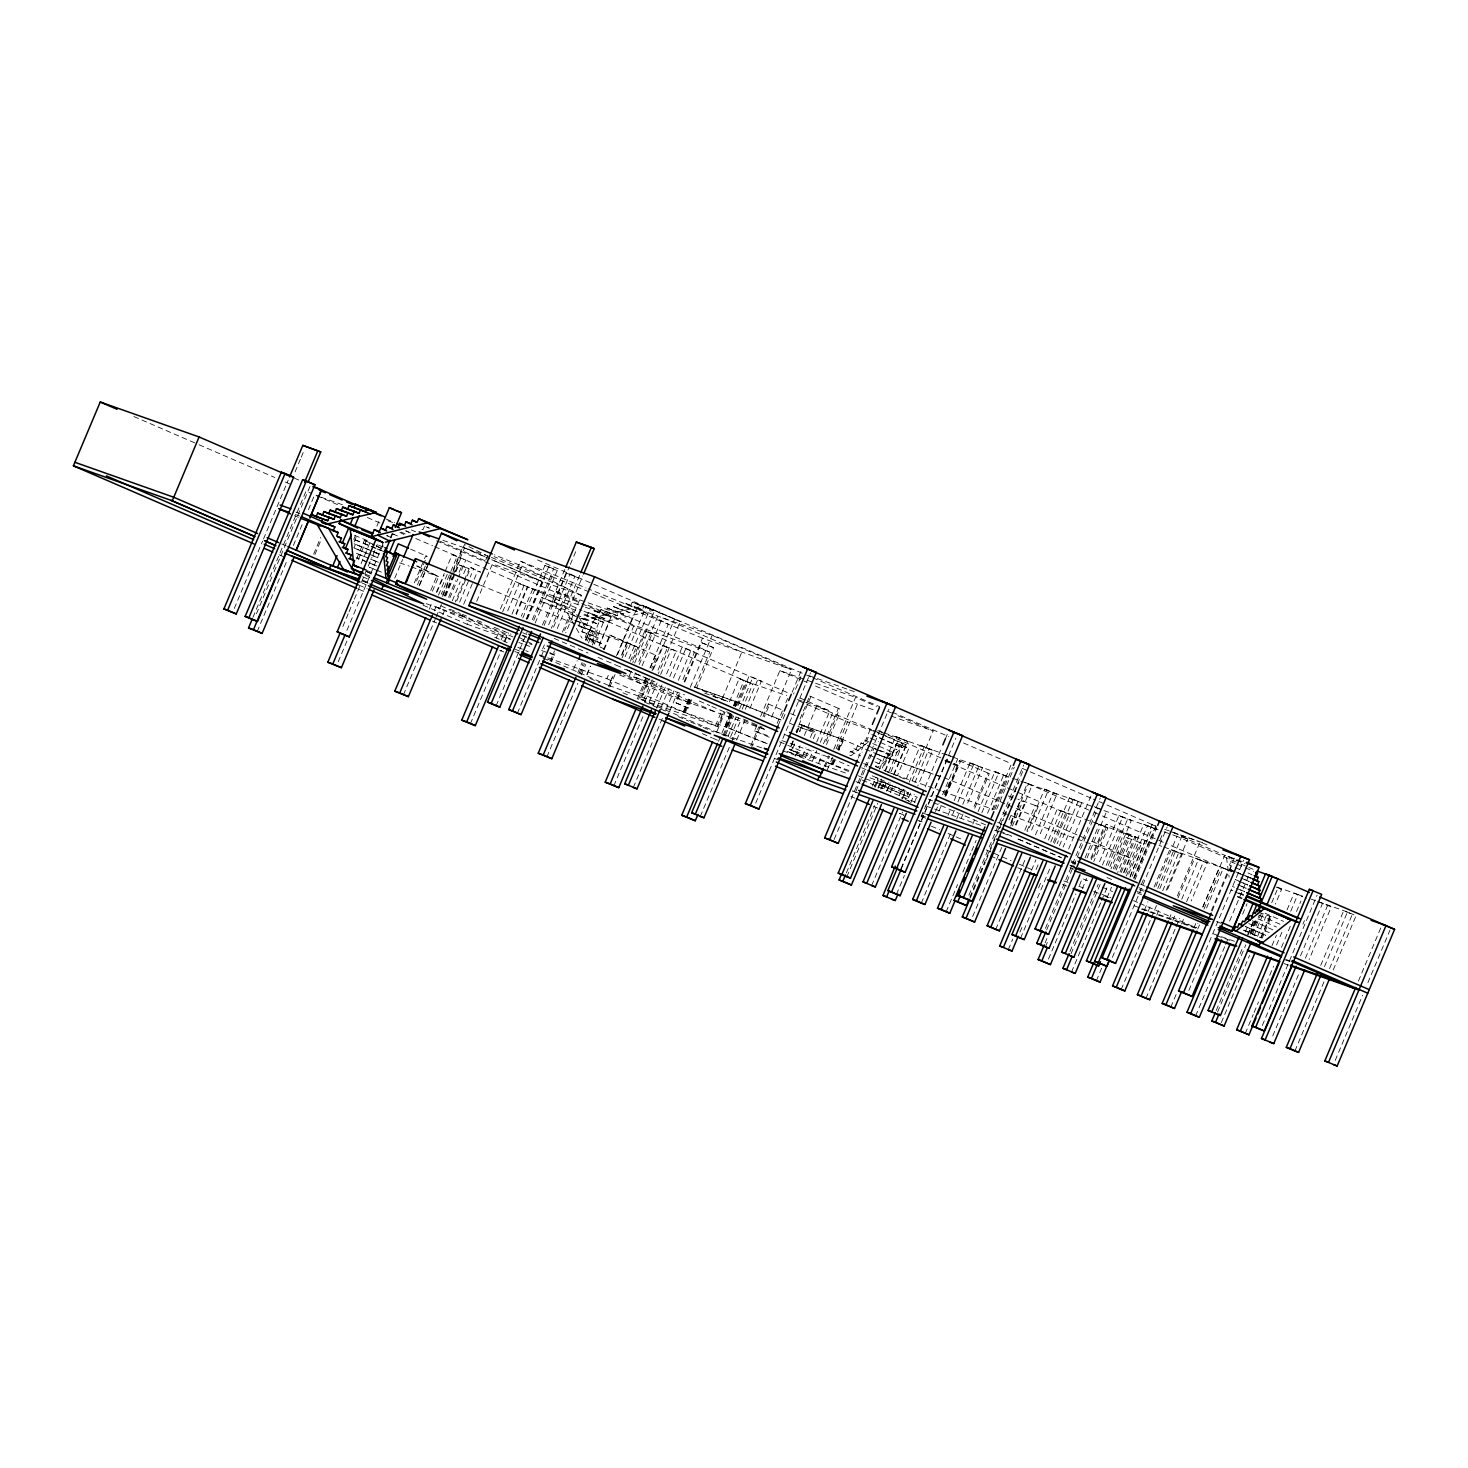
<?xml version="1.0" encoding="UTF-8"?>
<svg xmlns="http://www.w3.org/2000/svg" width="1468" height="1468" viewBox="0 0 1468 1468"><rect width="100%" height="100%" fill="white"/><g stroke="black" fill="none" stroke-linecap="round" stroke-linejoin="round"><path stroke-width="0.75" stroke-dasharray="5 3.75" d="M234.293 608.413L262.57 541.141M263.469 539.031L288.205 480.164M295.086 471.889L300.389 459.245M301.27 457.135L303.931 450.823M252.936 617.404L305.968 491.285L310.922 493.046M256.423 613.808L273.213 573.878M274.094 571.768L310.335 485.578M257.139 631.644L287.178 560.17M293.361 545.454L302.206 524.443M308.39 509.726L314.574 495.01L319.529 496.753M313.675 554.133L320.685 537.453M314.923 554.555L321.052 539.985M353.751 539.453L355.513 535.288M354.118 541.967L356.761 535.728M353.916 547.949L378.065 557.822L353.916 547.949L355.403 544.408L353.476 543.454L379.661 554.152L355.403 544.408M356.559 558.978L364.449 540.206L374.193 544.867M358.247 559.675L366.138 540.903M361.091 563.639L370.707 540.774M376.817 526.223L379.441 519.984M342.87 626.487L348.155 613.881M349.054 611.771L353.458 601.256M354.357 599.164L360.541 584.447M361.422 582.337L372.028 557.124M372.909 555.014L377.331 544.5M346.943 630.341L383.166 544.151M338.209 661.738L347.054 640.727M390.36 537.71L392.121 533.508M390.91 537.967L392.672 533.765M394.745 578.19L402.617 559.491M424.454 526.168L422.967 529.728L419.738 528.407M414.343 582.888L425.738 555.803L426.968 556.244L415.591 583.328M417.426 584.888L425.316 566.134M419.132 585.585L427.885 564.74M419.628 585.163L427.5 566.446M430.766 590.485L436.895 575.896L416.765 565.987M432.436 591.2L438.583 576.594L416.453 565.694M429.243 609.202L431.904 602.889M436.326 592.375L444.272 573.456M445.153 571.364L452.236 554.537L457.19 556.299L441.281 594.136M437.024 592.026L444.033 575.346M438.51 595.127L447.281 574.282M434.216 610.945L436.858 604.651M442.584 594.962L452.199 572.08M453.08 570.006L462.695 547.124L489.853 558.868M442.657 596.522L464.512 544.518L485.614 554.922M444.382 595.751L452.254 577.034M453.117 574.961L464.494 547.931L489.651 558.813M403.388 694.896L435.207 619.221M436.088 617.129L441.391 604.504M444.932 596.1L460.842 558.262L465.796 560.024L458.732 576.832M445.74 596.045L458.878 564.795L469.191 568.666L455.172 602.008M448.602 597.293L455.612 580.631M459.117 572.3L461.741 566.042L469.191 568.666M442.822 614.67L445.483 608.376M449.887 597.861L457.851 578.942M452.309 600.761L460.2 582.025M463.686 573.676L466.329 567.437M456.75 600.926L466.384 578.007M467.246 575.915L470.751 567.584L473.669 568.777L470.164 577.107M459.649 602.119L469.283 579.199M463.649 604.321L473.283 581.401M474.164 579.328L477.669 570.997L480.568 572.171L470.751 567.584M485.798 560.024L487.541 555.877L567.951 588.723L551.344 628.249M423.059 605.183L467.081 624.23L469.705 617.991M476.696 601.348L492.422 563.932L581.475 595.402L565.749 632.836M500.423 609.018L520.534 561.18L586.062 587.952M502.662 611.789L521.892 566.042L494.386 554.794M496.202 638.158L499.744 629.735M507.689 610.816L519.177 583.493L524.131 585.255L511.763 614.688M501.157 639.901L504.698 631.497M504.552 640.764L508.056 632.451M515.91 613.734L527.269 586.705L583.255 606.504M470.347 723.852L501.267 650.287M504.809 641.883L508.35 633.46M516.296 614.541L527.783 587.218L532.756 588.98L521.268 616.303M522.828 617.991L544.922 565.437L548.647 566.758L557.253 570.483L535.159 623.038M526.333 618.909L542.077 581.456L491.945 559.785M526.553 619.312L548.647 566.758M527.434 618.982L544.922 577.383L494.129 556.629M496.092 705.814L527.03 632.231M532.334 619.624L553.528 569.162L557.253 570.483M533.691 620.377L552.06 576.704L520.534 561.18M564.813 569.456L551.546 601.036L554.409 602.284L569.456 607.605L582.723 576.006M542.518 624.909L556.5 591.641L585.952 602.063M544.077 625.515L566.171 572.96L578.502 577.988L566.171 572.96M554.409 602.284L569.456 566.483M570.336 564.373L575.658 551.748M548.683 624.726L569.896 574.263M542.591 649.039L544.353 644.874M517.342 713.32L544.738 648.14M553.564 627.13L574.777 576.667M557.289 628.451L579.86 574.777M550.133 661.316L554.519 650.893M562.391 632.158L568.52 617.569L569.768 618.01L564.519 630.506M551.381 661.756L554.886 653.425M571.969 614.835L573.456 611.294L541.619 597.531L576.539 610.651M578.557 626.084L580.043 622.524L591.604 626.616L590.099 630.157L578.557 626.084L594.889 632.231L590.099 630.157M588.374 612.505L593.145 614.56L594.632 611.018L610.982 617.166L606.192 615.11L604.706 618.652L588.374 612.505L586.87 616.046L603.201 622.193L653.388 610.358L632.286 602.137L630.781 605.678L642.342 609.77L643.828 606.229L680.271 621.551L658.416 673.555M586.631 633.754L585.145 637.314L596.687 641.388L598.173 637.846L581.842 631.699L583.328 628.139M594.705 644.103L578.741 616.854L588.301 621.001L586.815 624.542L575.273 620.469M585.383 640.268L589.769 629.845L586.044 640.599M573.603 669.151L577.126 660.728M585.971 639.718L595.696 616.597L600.651 618.34L590.925 641.461M587.292 641.039L591.677 630.634L636.525 646.617L630.396 661.206M599.421 613.092L600.907 609.532L617.239 615.698L618.744 612.138L623.515 614.211L625.019 610.67L629.79 612.725L631.277 609.183L636.066 611.257L637.552 607.697L642.342 609.77M588.429 642.929L593.347 631.35M583.53 618.927L596.944 623.68L599.917 616.578M577.676 673.005L582.099 662.49M578.832 673.72L583.2 663.316M591.971 642.47L597.219 629.974L598.467 630.414L592.338 645.002M600.907 609.532L605.697 611.606L607.183 608.064L618.744 612.138M580.062 674.161L584.447 663.738M546.867 756.956L577.786 683.372M581.328 674.968L585.732 664.454M594.577 643.443L604.302 620.303L609.257 622.065L599.55 645.186M607.183 608.064L611.972 610.119L613.459 606.578L625.019 610.67M586.778 674.601L590.283 666.288M599.017 645.498L612.468 613.624M587.163 674.619L590.705 666.215M596.687 641.388L601.476 643.461L599.972 647.003L604.761 649.076M613.459 606.578L618.248 608.651L619.735 605.091L631.277 609.183M603.531 649.627L609.66 635.057L636.525 646.617M604.137 649.847L610.284 635.277M619.735 605.091L624.524 607.165L626.01 603.623L637.552 607.697M539.582 654.911L606.871 678.711L609.477 672.472M616.468 655.829L632.213 618.413L709.796 651.976L694.933 687.318M617.551 654.434L636.782 608.688L712.127 635.332L791.509 669.665L770.516 719.577M539.545 655.572L608.743 685.483L613.11 675.096M621.863 654.306L634.084 625.203L709.796 651.976M608.578 686.584L612.945 676.179M621.716 655.334L626.964 642.837L628.212 643.278L622.083 657.866M609.807 687.024L615.074 674.528M625.148 656.691L646.14 606.779L802.28 673.243L793.546 694.052M628.983 658.82L649.957 608.908L654.655 610.56L632.781 662.563M632.671 659.756L644.929 630.598L655.242 634.47L644.929 630.598M631.167 671.408L629.423 675.592L636.855 678.216L633.992 676.968L635.736 672.803M634.671 663.077L647.81 631.827M638.8 661.518L659.774 611.606M639.241 664.472L652.379 633.222M642.122 665.72L662.49 617.771L741.872 652.104L721.761 699.942M645.571 678.289L642.947 684.528L623.258 674.821M649.957 667.885L668.307 624.212L636.782 608.688L588.173 588.815M637.259 699.007L646.03 678.161M650.397 667.756L655.664 655.242L656.893 655.682L651.645 668.179M638.507 699.429L647.26 678.601M640.543 698.089L648.507 679.17M652.031 670.766L662.637 645.535L667.61 647.296L657.003 672.528M653.37 669.371L674.344 619.459M734.294 739.688L641.021 699.41L649.792 678.583M643.424 700.401L653.058 677.482M644.635 701.961L653.462 680.932M613.808 785.912L642.966 716.531M649.15 701.814L657.114 682.895M660.637 674.491L671.243 649.26L676.216 651.021L665.61 676.253M653.242 705.686L662.068 684.657M656.508 708.126L665.353 687.097M669.775 676.583L682.143 647.149L685.868 648.471L694.474 652.196L682.106 681.629M661.114 707.337L669.078 688.419M673.5 677.904L685.868 648.471M633.314 787.527L662.472 718.146M666.013 709.741L673.959 690.822M678.381 680.308L690.749 650.875L694.474 652.196M669.738 711.062L677.684 692.144M619.698 675.023L677.115 698.493L678.858 694.327M684.106 681.849L702.456 638.176L791.509 669.665M691.74 699.667L688.217 708.016L682.859 705.906L676.051 702.897L679.556 694.584M684.804 682.106L701.41 642.617L706.787 644.672L713.576 647.682L696.988 687.189M690.272 687.318L712.127 635.332M683.317 711.833L689.446 697.245M683.611 711.907L689.758 697.3M684.033 712.09L690.18 697.502M684.455 712.255L690.566 697.704M685.299 712.622L691.428 698.034M715.485 725.742L721.614 711.154M717.155 726.476L723.284 711.888M641.021 699.41L717.889 726.733L724.018 712.145M717.063 731.192L725.009 712.274M729.431 701.759L739.156 678.638L744.111 680.4L733.505 705.613M718.494 741.358L729.981 714.017M730.293 714.035L725.045 726.55L726.715 727.266L731.963 714.751M733.798 705.686L735.56 701.52L737.23 702.255L735.468 706.42M767.214 743.726A113.164 2.771 22.8 0 1 725.999 727.009L730.55 714.109M734.055 705.778L735.817 701.612A109.916 2.679 22.8 0 0 780.701 719.76M725.999 727.009L731.266 714.494M734.771 706.163L735.817 701.612M723.1 735.284L731.835 714.494M735.34 706.163L745.817 681.225L786.72 695.685M724.348 734.973L732.293 716.054M736.716 705.539L749.084 676.106L752.809 677.427L761.415 681.152L749.047 710.585M725.669 734.918L733.615 715.999M738.037 705.484L747.762 682.363L752.717 684.106L742.111 709.338M728.073 736.294L736.019 717.375M739.56 708.971L752.809 677.427M730.624 736.661L738.587 717.742M700.254 816.483L730.312 745.01M731.192 742.9L740.918 719.779M745.322 709.264L757.69 679.831L761.415 681.152M736.679 740.019L744.625 721.1M769.214 737.266L754.534 730.917L757.158 724.678M760.663 716.366L779.875 670.637L805.106 679.556M750.827 745.652L758.717 726.899M763.085 716.476L768.351 703.979L769.581 704.42L764.333 716.916M751.194 748.166L759.947 727.339M777.122 723.43L782.371 710.952M785.857 702.621L787.6 698.474M778.022 725.816L784.206 711.099M792.169 692.18L801.895 669.059M783.05 719.008L785.674 712.769M755.708 803.106L810.501 672.784M800.042 718.935L809.675 696.015L810.905 696.456L796.023 731.871M792.904 740.955L789.399 749.304A109.916 2.679 22.8 0 1 786.628 751.121M796.427 732.624L799.932 724.274L802.519 725.32L799.895 731.578M793.381 741.12L789.876 749.469L791.546 750.185L794.17 743.946M796.885 732.789L800.39 724.44L841.806 739.101L886.287 758.075L884.213 757.341M799.436 731.431L802.06 725.174L843.77 739.854L839.09 750.24M789.142 752.24A113.164 2.771 22.8 0 0 792.004 750.35L794.628 744.092M795.638 756.24L800.005 745.854M804.372 735.45L816.612 706.328L871.533 729.596M802.501 756.222L806.005 747.873M810.391 737.45L813.015 731.192M805.473 757.47L808.996 749.12M813.364 738.698L816.006 732.44M809.694 758.736L813.18 750.423M816.685 742.092L829.787 710.916L798.262 697.282M812.428 761.048L816.795 750.662M820.3 742.331L832.539 713.228M823.475 743.836L838.356 708.42L839.604 708.861L825.603 742.202M818.63 763.25L822.117 754.919M826.502 744.533L838.742 715.411M824.264 766.296L828.649 755.892M825.218 766.773L829.585 756.35M833.732 749.377L855.569 697.392L876.543 706.475M827.328 769.727L832.576 757.249M836.081 748.919L847.44 721.889L875.332 731.761M831.292 764.112L833.035 759.947M837.421 749.524L841.806 739.101M832.117 764.479L833.861 760.314M838.228 749.928L857.459 704.181L874.286 710.127M832.539 764.608L834.301 760.424M838.668 750.02L843.054 739.597M832.962 764.846L835.017 760.681M868.194 737.34L866.689 740.9L864.634 740.166L863.129 743.707L861.074 742.973L859.569 746.533L857.514 745.799L856.028 749.341L853.954 748.607L852.468 752.166L850.394 751.433L848.908 754.974L850.963 755.708L868.762 741.634M858.211 758.002L871.46 726.476M834.118 839.512L888.911 709.172M856.633 792.702L852.504 790.922L855.642 792.023L874.047 748.276L889.314 753.91L883.186 768.498M873.57 730.477L906.16 744.735L877.681 767.269L875.607 766.535L877.093 762.975L879.167 763.709L880.653 760.167L882.727 760.901L870.396 755.561M872.432 786.004L875.937 777.673M879.442 769.324L886.452 752.662L889.314 753.91M874.433 786.921L877.956 778.499M882.378 768.003L895.645 736.459L907.976 741.505L893.829 775.141M875.313 787.233L878.818 778.902M887.773 754.534L889.847 755.268L891.333 751.708L893.406 752.442L894.893 748.9L896.966 749.634L898.453 746.074L902.6 747.542M877.974 787.49L881.516 779.086M885.039 770.663L896.526 743.34L900.251 744.661L908.857 748.386L897.37 775.71M878.158 788.224L881.681 779.82M885.222 771.416L899.352 737.78M880.158 784.774L881.644 781.215L879.571 780.499L908.343 792.775L906.857 796.317L880.158 784.774L908.931 797.051L906.857 796.317M880.727 789.05L882.213 785.508M846.357 872.891L874.634 805.62M881.699 788.811L884.36 782.499M888.764 771.984L900.251 744.661M906.16 744.735L902.013 743.267L900.526 746.808L873.809 735.266M846.816 876.836L877.736 803.253M883.919 788.536L886.58 782.224M890.984 771.728L904.251 740.184L907.976 741.505M886.58 791.215L890.122 782.793M893.663 774.388L905.15 747.065L908.857 748.386M887.645 789.857L890.287 783.545M890.305 792.518L892.966 786.224M899.242 795.693L901.903 789.38M906.325 778.884L920.454 745.249L932.786 750.276L917.757 786.022M902.086 799.106L905.628 790.701M909.151 782.297L924.179 746.551M912.178 780.848L933.153 730.954L895.425 714.622M871.625 885.608L902.563 812.024M910.509 793.105L907.444 800.592L909.499 801.326L901.279 797.785M914.931 782.591L929.061 748.955L932.786 750.276M910.692 802.831L914.234 794.427M914.454 802.501L917.078 796.243M925.152 786.958L941.942 747.029M945.484 738.624L947.245 734.404M921.115 816.832L927.244 802.244M901.077 868.469L955.851 738.129M901.279 868.854L949.007 755.341L954.163 757.561M896.453 894.379L904.398 875.46M935.52 811.602L939.043 803.198M942.584 794.794L957.613 759.048M944.273 794.683L950.402 780.095L1086.302 838.87M945.337 794.078L959.356 760.754L960.586 761.195L945.704 796.61M945.209 795.142L951.356 780.572M938.988 811.125L941.612 804.886M945.117 796.555L958.219 765.36L954.108 763.58M947.998 815.346L950.658 809.033M954.182 800.629L970.091 762.791L973.816 764.112L982.422 767.837L966.513 805.675M952.604 814.556L954.384 810.354M957.907 801.95L973.816 764.112M921.262 903.15L951.301 831.677M956.604 819.071L959.265 812.758M962.788 804.354L978.697 766.516L982.422 767.837M961.21 818.282L962.99 814.079M974.036 806.482L988.037 773.159L989.285 773.599L974.403 809.015M972.825 824.117L974.587 819.915M978.128 811.51L994.919 771.562L1007.25 776.609L993.102 810.244M981.853 812.832L998.644 772.884M946.089 911.94L957.576 884.598M962.88 871.992L965.522 865.68M966.403 863.588L970.825 853.073M971.706 850.963L976.128 840.467M987.615 813.125L1003.525 775.288L1007.25 776.609M992.019 810.079L1011.47 763.837M994.754 809.62L1012.443 767.562M996.625 809.308L1014.296 767.25M968.898 895.315L1023.691 764.993M969.889 897.113L1023.802 768.883M970.238 898.067L979.963 874.946M980.844 872.836L985.267 862.322M986.147 860.23L998.515 830.796M999.414 828.686L1003.818 818.19M1004.718 816.08L1018.847 782.444M1009.066 819.951L1011.691 813.694M1010.718 822.979L1027.325 783.453L1092.045 811.455M1011.048 823.273L1020.682 800.354L1017.819 799.124M972.66 916.509L1001.837 847.128M1010.663 826.117L1028.334 784.059L1032.059 785.38L1015.269 825.328M1012.406 825.915L1022.921 800.922L1038.188 806.556L1027.673 831.549M1016.15 825.071L1025.783 802.152L1022.921 800.922M1024.811 830.301L1035.325 805.308L1038.188 806.556M1026.884 831.163L1044.555 789.123L1048.28 790.445L1030.609 832.484M995.726 929.483L1025.765 858.009M1035.49 834.888L1053.162 792.848L1056.887 794.151L1039.216 836.209M1031.509 870.304L1035.913 859.789M1044.757 838.76L1057.125 809.308L1161.72 846.302M1036.114 869.515L1038.757 863.202M1048.482 840.081L1060.85 810.648L1069.456 814.373L1057.088 843.806M1050.813 842.045L1069.365 797.895L1073.09 799.216L1081.696 802.941L1063.144 847.073M1008.296 949.704L1012.718 939.19M1053.363 842.485L1065.731 813.052L1069.456 814.373M1054.538 843.366L1073.09 799.216M1019.966 932.107L1022.627 925.794M1038.537 887.956L1041.179 881.644M1020.535 938.254L1050.593 866.781M1059.419 845.77L1077.971 801.62L1081.696 802.941M1068.631 849.018L1091.605 794.353M1045.418 928.418L1100.211 798.078M1046.666 929.923L1097.917 807.987L1103.074 810.226M1045.161 942.731L1046.923 938.529M1045.363 947.043L1048.005 940.731M1085.109 857.862L1099.257 824.227L1107.863 827.952L1093.715 861.588M1087.072 857.954L1106.523 811.712M1048.464 959.081L1075.861 893.902M1079.402 885.498L1082.044 879.185M1090.889 858.174L1104.138 826.631L1107.863 827.952M1091.274 859.661L1106.156 824.245L1107.404 824.686L1093.385 858.009M1082.228 888.911L1086.65 878.414M1099.569 861.698L1119.001 815.456L1131.333 820.484L1111.019 868.836M1102.413 865.111L1122.726 816.759M1069.97 951.521L1098.247 884.25M1106.211 865.331L1120.341 831.695L1132.672 836.723L1117.662 872.469M1071.053 953.705L1101.11 882.231M1108.175 865.423L1127.608 819.162L1131.333 820.484M1109.936 866.652L1124.066 833.017L1132.672 836.723M1113.258 868.762L1126.396 837.512L1141.664 843.146L1128.525 874.396M1071.512 972.055L1100.67 902.692M1101.569 900.581L1107.753 885.865M1114.818 869.056L1128.947 835.42M1116.12 869.992L1129.259 838.742L1126.396 837.512M1107.055 897.7L1111.478 887.186M1119.974 872.065L1134.856 836.65M1121.203 872.506L1136.104 837.09L1106.156 824.245M1123.497 872.579L1143.829 824.227L1156.16 829.255L1143.829 824.227M1124.066 872.451L1130.195 857.862L1087.898 839.623M1125.662 873.148L1138.801 841.898L1141.664 843.146M1126.341 875.992L1147.554 825.548M1130.14 876.212L1145.168 840.467L1152.05 843.439M1129.975 877.203L1152.05 824.649L1155.775 825.952L1133.681 878.506M1132.103 876.304L1152.435 827.952M1133.865 877.515L1148.894 841.788L1155.775 844.761M1134.305 878.286L1156.16 826.301L1093.348 799.124M1134.947 879.717L1156.802 827.53M1096.339 980.826L1101.642 968.219M1141.407 884.342L1144.067 878.029M1159.977 840.191L1162.619 833.879M1112.377 957.375L1167.17 827.034M1144.361 910.215L1147.903 901.792M1154.087 887.076L1169.978 849.238L1182.309 854.284L1166.418 892.122M1155.958 886.268L1176.951 836.356L1238.735 863.092M1148.086 911.518L1150.728 905.224M1157.793 888.397L1173.703 850.559L1182.309 854.284M1159.793 888.654L1181.648 836.668L1187.851 838.87L1165.996 890.856M1121.148 989.615L1150.325 920.234M1151.206 918.142L1156.509 905.517M1162.693 890.801L1178.602 852.963M1156.692 915.243L1159.335 908.949M1177.336 895.994L1200.072 841.916L1208.201 845.44M1169.17 918.986L1170.95 914.784M1178.015 897.957L1194.805 858.028L1207.136 863.056L1191.227 900.893M1172.895 920.308L1174.675 916.087M1181.74 899.278L1198.53 859.331L1207.136 863.056M1145.976 998.387L1175.134 929.005M1176.015 926.914L1179.556 918.509M1186.621 901.682L1203.411 861.753M1181.501 924.014L1184.162 917.72M1193.998 927.758L1195.759 923.556M1202.842 906.747L1219.614 866.799M1202.842 907.279L1224.697 855.275L1244.002 862.12M1134.232 905.848L1196.126 927.739L1197.87 923.574M1203.999 909.022L1221.486 867.423M1197.723 929.079L1199.484 924.877M1206.549 908.05L1223.339 868.12L1231.946 871.845L1169.28 844.852M1235.065 863.496L1228.899 860.817L1230.404 857.275M1239.763 869.551L1229.487 865.092L1230.973 861.551L1228.899 860.817M1170.785 1007.158L1176.088 994.552M1211.449 910.454L1228.239 870.524M1212.091 911.059L1235.065 856.394M1240.332 873.827L1230.056 869.386L1231.56 865.826L1229.487 865.092M1188.878 990.46L1243.671 860.12M1229.615 921.042L1248.167 876.891M1195.613 1015.929L1224.771 946.566M1225.652 944.456L1228.312 938.162M1242.625 914.252L1247.048 903.737M1245.378 931.886L1247.158 927.684M1247.69 934.602L1252.938 922.124M1216.238 1010.479L1242.754 947.41M1248.057 934.804L1253.36 922.179M1249.965 933.116L1256.113 918.528M1217.578 1012.076L1245.855 944.805M1250.259 934.29L1256.443 919.574M1251.415 933.74L1259.287 914.968M1252.663 934.015L1261.489 912.986M1253.984 935.611L1262.829 914.582M1221.321 1022.609L1249.598 955.338M1257.544 936.419L1267.269 913.298M1271.692 902.783L1277.876 888.067L1281.601 889.388L1275.398 904.104M1261.012 937.024L1269.783 916.179L1271.215 916.803L1262.443 937.648M1261.269 937.74L1270.994 914.619M1271.985 945.686L1276.408 935.171M1287.014 909.94L1294.079 893.131L1302.685 896.856M1276.591 944.897L1281.894 932.272M1290.739 911.261L1297.804 894.434L1306.41 898.159M1245.249 1033.49L1253.195 1014.571M1254.094 1012.461L1258.498 1001.965M1262.92 991.45L1273.527 966.219M1281.472 947.3L1284.133 940.988M1285.014 938.896L1290.317 926.271M1296.501 911.555L1300.923 901.058M1302.96 924.161L1304.446 920.62M1262.315 1025.471L1317.09 895.15M1300.538 955.778L1322.613 903.224L1331.237 906.949L1309.144 959.503M1272.719 1035.949L1299.235 972.899M1305.419 958.182L1327.512 905.628L1331.237 906.949M1320.741 965.338L1343.715 910.674L1352.322 914.399L1329.347 969.063M1324.466 966.641L1347.44 911.995L1356.047 915.72L1333.072 970.366M1294.886 1051.033L1324.044 981.67M1358.414 981.064L1381.388 926.418M1335.201 1060.465L1362.598 995.304M1367.901 982.679L1389.994 930.125M713.558 647.718L701.41 642.617M676.051 702.897L688.235 707.98M591.659 618.12L641.846 606.284M632.286 602.137L643.828 606.229M637.057 604.21L648.617 608.284M321.18 497.23L342.705 504.845M387.919 520.828L394.378 523.103M442.896 540.297L488.385 556.225M624.524 607.165L636.066 611.257M808.74 675.537L815.199 677.812M817.364 678.583L847.495 689.244M849.66 689.997L856.119 692.272M618.248 608.651L629.79 612.725M611.972 610.119L623.515 614.211M588.044 602.798L632.213 618.413M807.216 680.29L813.529 682.528M815.621 683.262L855.569 697.392M605.697 611.606L617.239 615.698M585.402 607.257L611.257 616.395M594.632 611.018L606.192 615.11M891.113 716.072L933.153 730.954M593.145 614.56L604.706 618.652M583.86 614.982L598.43 620.138M295.288 514.497L299.435 515.965M574.887 615.496L567.199 612.78L575.199 626.451M580.612 618.267L588.301 621.001M1164.766 829.347L1203.521 843.054M797.491 699.502L829.787 710.916M1171.941 831.971L1198.053 841.219M877.864 730.605L882.121 732.11M884.268 732.881L950.457 756.277L945.282 754.02M952.585 757.029L1010.241 777.416M1012.388 778.168L1018.792 780.444M1020.921 781.196L1093.587 806.886M1095.715 807.639L1161.977 831.071M1164.124 831.824L1170.528 834.099M1172.675 834.852L1176.951 836.356M399.681 562.868L409.223 566.116M411.352 566.868L438.565 576.63M581.842 631.699L598.173 637.846M958.219 765.36L943.337 760.094L1005.396 786.94M601.476 643.461L585.145 637.314M1230.056 869.386L1240.35 873.662M1163.849 847.054L1251.397 878.011M1277.032 887.076L1302.667 896.141M1311.218 899.15L1315.475 900.673M1317.622 901.425L1349.661 912.747M1008.277 795.968L1016.553 798.904M735.56 701.52L694.125 686.877L737.23 702.255M694.548 687.097L727.669 701.465M704.713 693.226L711.099 695.483M713.228 696.236L725.999 700.75M875.937 753.763L933.373 774.076M935.501 774.829L941.887 777.086M944.016 777.838L950.402 780.095M712.916 696.254L725.559 700.731M879.02 754.992L940.713 776.811M619.533 666.655L620.78 667.096M629.295 670.876L624.616 669.224L654.93 681.868M1232.368 886.489L1234.441 887.222M440.492 608.559L437.336 607.44L510.46 639.057M463.044 616.523L443.354 609.789M633.992 676.968L684.62 694.878M362.578 581.108L369.037 583.402M426.197 603.642L439.134 608.211M1230.881 890.048L1232.955 890.782M1238.845 892.856L1246.717 895.645M863.588 763.58L867.9 765.103M887.241 771.948L940.988 790.958M942.456 791.344L992.607 809.198M1002.809 812.685L1009.8 815.29M1011.434 815.731L1130.195 857.862M1237.359 896.398L1243.268 898.489M467.081 624.23L510.258 639.479M518.791 642.507L522.92 643.975M524.994 644.691L531.196 646.893M541.545 650.544L547.803 652.765M549.876 653.499L556.133 655.701L546.463 650.948M677.115 698.493L766.149 729.963L711.833 706.475M754.534 730.917L769.25 736.129M781.875 740.588L830.227 757.69L849.11 765.856M1258.737 912.27L1271.215 916.803M514.846 651.572L519.158 653.076M608.743 685.483L726.715 727.266M848.944 770.425L789.399 749.304L792.004 750.35M869.974 777.856L903.609 789.747M865.423 778.774L917.445 797.289M933.501 802.831L939.887 805.088M782.884 750.864L847.219 773.618M715.65 731.615L762.92 748.331M915.316 802.225L859.514 778.939M926.014 806.005L932.455 808.281M934.584 809.033L981.725 825.713M994.588 830.246L1011.727 836.32M922.95 813.089L927.648 814.813M1069.878 865.111L1074.246 866.597M1139.425 889.645L1143.737 891.168M1070.245 865.368L1074.539 866.891M921.17 815.199L925.409 816.703M1069.878 867.771L1074.117 869.276M1137.039 891.535L1141.205 893.003M921.464 816.63L925.794 818.171M1216.495 921.665L1220.789 923.188M917.977 820.41L922.234 821.915M1063.786 880.947L1068.062 882.451M1078.723 886.232L1085.127 888.489M1093.678 891.516L1110.744 897.554M1213.21 933.776L1234.588 941.337M1285.858 959.466L1290.133 960.971M1104.853 896.141L1109.166 897.664M1141.407 909.059L1197.282 928.822M1216.623 935.666L1231.67 940.988M1285.418 959.999L1289.711 961.503M1062.538 884.562L1066.832 886.085M1284.041 963.577L1288.353 965.1M552.06 576.704L702.456 638.176M426.069 526.829L429.298 528.15L425.261 526.168M405.443 530.884L408.673 532.205M392.782 534.022L397.626 535.985L393.589 534.003M386.433 535.581L391.277 537.563L387.24 535.563M480.605 585.237L590.43 630.176M354.54 535.416L370.743 541.875M378.707 545.289L382.818 546.812M355.072 539.784L385.258 552.133M354.981 539.912L375.111 548.133M377.111 548.959L381.148 550.61M356.357 553.271L368.431 558.207L356.247 553.381M370.45 559.033L378.487 562.317L370.34 559.143M368.853 562.703L376.909 565.987L368.762 562.813M381.368 572.116L369.275 567.18L381.276 572.245M522.663 632.726L526.884 634.451M367.312 570.703L373.478 573.217M522.002 635.589L526.223 637.314M365.385 574.208L371.532 576.722M449.74 609.165L460.328 613.477M462.438 614.34L466.659 616.083M477.247 620.395L483.596 623.001M494.184 627.313L511.103 634.231M452.364 611.33L512.974 636.928M459.264 614.743L462.181 615.936M521.434 640.397L532.132 644.764M1173.923 832.833L1187.851 838.87M1228.331 856.541L1244.772 863.643M1181.648 836.668L1224.697 855.275M1240.644 862.028L1226.257 855.807L1229.138 877.203M806.482 675.06L810.666 676.876M812.758 677.776L879.754 706.75M892.324 712.182L948.86 736.642M963.522 742.973L1011.672 763.819M1022.15 768.333L1091.256 798.225M1152.05 824.649L1155.5 826.135M646.14 606.779L680.271 621.551M887.021 711.007L893.315 713.723M1240.809 863.973L1253.158 869.331M537.527 559.914L654.655 610.56M1237.139 864.212L1243.286 867.038M1245.359 867.771L1253.562 871.478M544.922 565.437L553.528 569.162M1119.001 815.456L1127.608 819.162M1318.906 901.903L1327.512 905.628M626.01 603.623L635.571 607.752M779.875 670.637L807.143 682.418M815.529 686.051L857.459 704.181M1247.984 872.946L1252.076 874.873M1094.192 806.666L1099.349 808.905M1276.426 887.149L1281.601 889.388M1069.365 797.895L1077.971 801.62M1044.555 789.123L1056.887 794.151M1255.048 879.864L1242.405 874.561L1250.608 878.268M1025.178 782.407L1032.059 785.38M1094.137 812.354L1100.394 815.052M1102.486 815.969L1167.207 843.953M994.919 771.562L1003.525 775.288M1249.14 881.497L1240.919 877.937L1249.121 881.662M970.091 762.791L978.697 766.516M1247.672 884.892L1235.34 879.552L1247.653 885.039M809.675 696.015L839.604 708.861M959.356 760.754L989.285 773.599M491.743 559.712L542.059 581.493M920.454 745.249L929.061 748.955M895.645 736.459L904.251 740.184M1095.532 822.924L1104.138 826.631M1237.964 884.727L1246.185 888.287L1237.964 884.892M294.536 478.256L298.683 480.036M440.015 541.252L488.238 562.116M556.5 591.641L579.566 601.623M587.971 605.256L634.084 625.203M879.919 731.504L886.103 734.165M888.158 735.064L943.796 759.121M945.869 760.02L952.053 762.699M945.832 760.901L949.282 762.406M386.176 519.048L394.562 522.681M411.352 529.948L415.572 531.765M436.602 540.866L579.695 602.742M581.787 603.66L787.765 692.731M1007.47 787.839L1015.746 791.417M1017.819 792.316L1065.731 813.052M877.369 732.605L902.013 743.267M1240.607 889.902L1244.717 891.663M1236.478 888.268L1244.699 891.828M798.647 700.786L847.44 721.889M896.526 743.34L905.15 747.065M871.753 734.532L898.453 746.074M1239.102 893.443L1243.249 895.241M1234.992 891.828L1243.212 895.37M133.882 416.563L196.987 443.85M199.079 444.767L274.81 477.504M285.324 482.054L291.618 484.789M316.868 495.707L340.007 505.708M367.367 517.543L379.992 523.012M401.039 532.095L405.241 533.93M415.756 538.481L432.583 545.747M434.693 546.665L480.99 566.685M483.082 567.602L581.915 610.339M584.007 611.239L752.717 684.106M452.236 554.537L460.842 558.262M519.177 583.493L527.783 587.218M595.696 616.597L604.302 620.303M662.637 645.535L671.243 649.26M739.156 678.638L747.762 682.363M584.484 614.101L603.201 622.193M870.249 738.074L878.47 741.634M880.525 742.514L896.966 749.634M1237.652 897.003L1241.8 898.783M596.944 623.68L565.088 609.899L540.132 601.073L576.759 616.909M458.878 564.795L461.741 566.042M864.634 740.166L876.965 745.34M879.02 746.221L893.406 752.442M1265.067 913.206L1283.546 921.372M874.047 748.276L876.91 749.524M861.074 742.973L865.184 744.753M867.239 745.487L875.46 749.047M877.515 749.928L889.847 755.268M1259.452 915.298L1279.986 924.179M582.025 622.469L591.604 626.616M410.581 549.16L426.968 556.244M568.52 617.569L572.63 619.331M574.685 620.23L598.467 630.414M609.66 635.057L656.893 655.682M768.351 703.979L782.536 710.127M790.646 713.631L795.95 715.815M1257.948 918.84L1276.426 927.005M800.39 724.44L802.06 725.174M853.954 748.607L862.175 752.166M1252.332 920.766L1272.866 929.813M850.394 751.433L860.67 755.873M875.056 761.929L879.167 763.709M1248.773 923.592L1269.306 932.639M295.967 512.075L299.949 513.8M875.699 766.571L906.618 779.948M1245.213 926.4L1265.765 935.299L1245.213 926.565M294.481 515.617L298.463 517.342M373.845 551.986L379.973 554.647M375.166 552.61L379.203 554.354M997.653 822.392L1001.855 824.209M1140.471 884.158L1145.682 886.415M1243.708 930.106L1262.205 938.107M1243.708 930.272L1260.131 937.373M929.868 795.986L931.299 796.61M784.04 734.183L788.243 736M861.753 767.801L865.955 769.617M996.166 825.933L1000.369 827.75M1138.985 887.7L1143.187 889.516M726.642 711.796L732.917 714.531M743.414 719.063L749.689 721.779M751.781 722.678L762.259 727.211M928.437 799.087L932.62 800.886M1071.2 860.817L1075.347 862.615M626.799 669.702L650.911 680.124M699.3 701.062L709.76 705.576M872.176 775.82L888.947 783.086M940.841 805.565L985.89 824.998M999.653 830.998L1010.975 835.842M1018.572 839.182L1061.162 857.551M1071.09 861.899L1075.787 863.863M554.152 638.378L588.026 653.021M598.137 657.407L604.431 660.123M606.523 661.022L621.184 667.371M1017.93 838.999L1061.437 857.807M1071.805 862.285L1075.934 864.083M1107.019 877.534L1113.221 880.213M883.699 782.114L908.343 792.775M1137.406 892.984L1141.572 894.801M637.13 678.088L716.512 712.42M1070.3 865.826L1074.448 867.625M626.946 675.629L691.703 703.649M779.691 741.799L850.449 772.351M858.413 775.783L866.377 779.233M1083.384 878.983L1087.568 880.782M1102.174 887.112L1112.616 891.626M1133.498 900.655L1137.663 902.453M1139.755 903.352L1196.126 927.739M855.972 781.582L860.064 783.361M462.163 616.211L510.203 637.002M606.871 678.711L717.889 726.733M362.706 576.759L369.514 579.658M855.642 792.023L858.523 793.27M281.654 543.912L286.884 546.188M362.89 580.227L369.184 582.961M494.679 637.24L507.286 642.69M517.782 647.223L528.278 651.755M542.976 658.123L549.271 660.839M589.897 678.418L599.861 682.712M644.764 702.144L667.72 712.072M678.161 716.586L688.584 721.1M690.676 721.999L701.117 726.513M703.19 727.412L713.631 731.926M622.927 692.786L629.075 695.447M774.278 758.259L778.334 760.02M919.353 820.997L920.785 821.621M931.281 826.154L939.667 829.787M948.071 833.42L963.503 840.1M986.257 849.935L1011.085 860.67M1019.361 864.248L1031.765 869.625M364.101 581.493L368.028 583.2M903.591 815.052L899.48 813.272L903.572 815.217M362.082 582.998L366.266 584.814M515.341 649.278L519.544 651.095M990.496 855.954L996.772 858.67M1017.709 867.735L1021.911 869.533M850.871 796.445L854.963 798.207M873.423 806.189L877.515 807.969M358.853 585.108L367.275 588.76M702.346 733.67L712.072 737.872M712.842 738.221L719.136 740.936M279.177 554.812L285.471 557.546M358.963 589.329L365.257 592.063M432.436 621.111L436.638 622.927M499.634 650.177L503.836 651.994M659.059 719.136L663.242 720.953M521.892 566.042L581.475 595.402M406.251 530.865L410.288 532.866M399.92 532.444L403.957 534.425M376.193 545.857L382.231 548.83M364.449 540.206L374.505 545.16M376.524 546.151L382.561 549.124M522.755 635.075L526.7 637.02M519.562 637.699L525.324 640.525M527.251 641.479L532.994 644.305M441.042 605.77L450.474 610.413M365.991 571.18L372.028 574.153M367 571.749L373 574.722M365.183 575.144L371.257 578.117M576.355 628.396L582.062 638.176M903.921 789.178L905.371 799.876M877.222 777.618L878.378 786.187M382.487 542.187L383.13 548.94M765.323 742.863A109.916 2.679 22.8 0 1 725.284 726.623M802.519 725.32A113.164 2.771 22.8 0 1 799.656 727.211M781.086 720.036A113.164 2.771 22.8 0 1 736.514 701.979M799.932 724.274A109.916 2.679 22.8 0 1 797.142 726.109M793.509 724.733A109.916 2.679 22.8 0 1 789.545 723.21M366.835 561.877L356.779 557.767L366.743 561.987"/><path stroke-width="1.5" d="M253.982 543.931L73.4 465.815L100.246 402.012L199.097 436.969L290.389 476.458M73.4 465.833L172.27 500.79L199.097 436.969M223.925 608.89L281.361 472.237L285.086 473.558L293.692 477.284L236.256 613.918L223.925 608.89L236.256 613.918M227.65 610.211L285.086 473.558M289.563 476.953L302.83 445.373L320.74 451.924L308.353 481.412M245.174 616.395L302.61 479.761L306.335 481.064L314.941 484.789L257.506 621.441L245.174 616.395L257.506 621.441M304.592 482.275L317.877 450.694M248.881 617.716L306.335 481.064M293.912 557.73L262.093 633.405L248.532 627.919L252.056 619.514M248.532 627.919L253.487 629.68L286.187 551.895M310.152 516.938L321.51 489.908L313.014 486.899M309.895 518.112L321.51 489.908M329.217 517.158L327.731 520.718L311.381 514.552L316.171 516.626L317.657 513.084L333.988 519.232L335.493 515.69L340.264 517.745L341.769 514.204L346.54 516.277L348.026 512.717L352.815 514.791L354.302 511.249L359.091 513.305L360.577 509.763L370.138 513.892M317.657 513.084L322.446 515.14L323.933 511.598L335.493 515.69M322.942 518.644L321.455 522.186L326.226 524.26L376.414 512.424L355.311 504.203L353.806 507.744L365.367 511.837L366.853 508.277M323.933 511.598L328.722 513.672L330.208 510.112L341.769 514.204M330.208 510.112L334.998 512.185L336.484 508.644L348.026 512.717M336.484 508.644L341.273 510.699L342.76 507.157L354.302 511.249M333.364 530.48L334.869 526.939L303.014 513.158M354.118 530.921L339.126 523.544L340.613 520.002L372.835 533.159L371.349 536.701L382.487 542.187M342.76 507.157L347.531 509.231L349.035 505.671L360.577 509.763M301.527 516.699L338.154 532.535L336.667 536.095L341.438 538.15L339.952 541.71L344.741 543.784L343.237 547.325L348.026 549.399L346.54 552.941L351.311 555.014L349.824 558.556L354.614 560.629L353.109 564.171M287.489 550.628L329.401 568.758L330.887 565.217L359.697 575.401L343.365 569.254L317.033 524.315L328.593 528.407L354.907 573.327M287.875 546.61L332.704 566.006L337.071 555.601M342.319 543.142L348.43 528.59M350.173 524.425L352.797 518.186M340.007 561.418L337.401 567.657L347.549 572.061M345.255 548.959L351.384 534.407M354.871 526.076L359.238 515.69M361.146 573.144L351.458 568.373L352.962 564.831L365.771 569.914M361.183 571.859L358.21 578.942L329.401 568.758M390.029 540.077L349.311 636.892L337.163 631.79L376.065 539.196M378.726 532.884L389.369 507.616L401.516 512.717L395.332 527.452M374.101 589.916L341.402 667.701L327.841 662.233L340.209 632.8M432.399 525.269L467.888 539.765L418.674 518.626L417.187 522.186L412.343 520.204L410.838 523.746L405.994 521.764L404.507 525.324L399.663 523.342L398.177 526.884L393.332 524.902L391.846 528.462L387.002 526.48L385.497 530.021L380.652 528.04L386.708 531.031M327.841 662.233L332.796 663.976L345.182 634.543M389.479 552.427L394.727 539.949M393.02 556.335L398.287 543.839L408.526 548.261M386.928 573.823L395.681 552.977L397.388 553.675L387.736 576.612M369.991 584.044L381.772 589.145L383.258 585.604L408.416 594.485M403.48 557.4L413.095 534.535M373.588 577.548L426.711 599.256L395.626 583.952L397.112 580.41L519.287 630.341M405.003 583.658L415.517 558.647L479.174 584.704M406.544 581.915L415.517 558.647M428.362 564.373L441.483 533.178L492.275 553.931M441.061 618.872L408.361 696.658L394.782 691.189L425.72 617.606M394.782 691.189L399.755 692.933L432.454 615.165M547.289 645.92L578.869 658.838L620.927 673.702L597.293 663.481L625.992 673.629L468.842 605.678L495.689 541.82L594.558 576.777L1240.13 855.991M508.001 647.828L475.302 725.614L461.741 720.146L492.661 646.562M461.741 720.146L466.696 721.889L498.514 646.214M531.636 631.442L499.817 707.117L496.092 705.814L487.486 702.089L519.305 626.396M487.486 702.089L491.211 703.392L523.03 627.717M565.694 567.345L576.318 542.077L591.365 547.399L594.228 548.647L583.603 573.915M551.986 641.057L521.067 714.641L508.735 709.594L540.536 633.919M508.735 709.594L512.46 710.916L543.38 637.332M580.741 572.667L591.365 547.399M468.842 605.678L567.712 640.635L594.558 576.777M584.521 680.932L551.821 758.699L538.242 753.231L569.18 679.647M578.869 658.838L580.374 655.297L597.182 661.242M538.242 753.231L543.215 754.992L575.915 677.207M651.462 709.888L618.78 787.655L605.201 782.187L636.121 708.604M605.201 782.187L610.156 783.93L642.856 706.163M668.839 713.154L637.039 788.83L624.707 783.802L655.627 710.218M660.233 709.429L628.432 785.123L624.707 783.802M697.942 814.446L695.281 820.759L681.721 815.272L712.641 741.707M681.721 815.272L686.675 817.034L717.613 743.45M734.918 744.221L703.979 817.786L691.648 812.758L722.586 739.175M726.311 740.496L695.373 814.079L691.648 812.758M816.336 672.436L802.776 666.949L816.336 672.436L758.901 809.07L745.34 803.602L778.022 725.816M784.206 711.099L786.866 704.787M788.628 700.585L791.289 694.291M745.34 803.602L750.295 805.345L807.73 668.711M776.297 762.039L817.731 779.948L819.217 776.407L847.311 786.353M823.383 768.388L819.878 776.719L777.783 758.497M778.627 757.965L821.621 773.159L823.108 769.617L802.611 760.754M866.872 696.089L895.645 706.732L838.21 843.366L824.631 837.898L857.33 760.112M872.359 724.366L875.001 718.072M876.763 713.87L879.424 707.558M824.631 837.898L829.604 839.641L887.039 703.007M881.461 804.574L850.523 878.139L846.816 876.836L838.191 873.111L869.129 799.528M883.241 809.345L851.422 885.02L839.09 879.974L841.751 873.68M838.191 873.111L841.916 874.414L872.854 800.849M839.09 879.974L842.816 881.295L845.476 874.983M906.27 813.345L875.35 886.929L863.019 881.883L893.939 808.299M897.664 809.62L866.744 883.204L863.019 881.883M962.586 735.688L949.025 730.202L962.586 735.688L905.15 872.322L891.59 866.854L923.39 791.16M942.841 744.918L945.484 738.624M897.939 894.214L895.278 900.526L882.947 895.48L895.315 866.065M891.59 866.854L896.544 868.597L953.98 731.963M931.097 822.117L900.159 895.7L887.828 890.654L897.554 867.533M889.333 890.507L886.672 896.801L882.947 895.48M887.828 890.654L891.553 891.975L901.279 868.854M955.907 830.888L924.987 904.471L921.262 903.15L912.656 899.425L943.575 825.86M912.656 899.425L916.381 900.746L947.3 827.181M955.099 900.636L949.814 913.243L937.483 908.215L968.403 834.631M937.483 908.215L941.19 909.518L972.128 835.953M969.008 899.205L966.348 905.517L954.035 900.471L984.955 826.906M956.879 896.434L959.521 890.122M963.063 881.717L964.825 877.515M967.485 871.203L972.789 858.596M974.55 854.394L977.193 848.082M1013.324 765.47L1015.966 759.158L1029.545 764.644L972.11 901.279L958.531 895.81L989.45 822.227M991.23 818.025L993.873 811.712M954.035 900.471L957.742 901.792L960.402 895.48M958.531 895.81L963.485 897.554L1020.939 760.919M1005.562 848.449L974.624 922.032L962.292 916.986L969.357 900.159M962.292 916.986L966.017 918.307L996.937 844.724M1030.371 857.22L999.451 930.804L995.726 929.483L987.12 925.757L1018.04 852.192M987.12 925.757L990.827 927.079L1021.765 853.495M1018.205 936.309L1012.021 951.025L999.69 945.979L1030.609 872.396M1034.334 873.717L1003.415 947.3L999.69 945.979M1055.198 865.992L1024.26 939.575L1020.535 938.254L1011.929 934.529L1042.867 860.964M1011.929 934.529L1015.654 935.85L1046.574 862.285M1106.046 797.73L1092.486 792.261L1106.046 797.73L1048.611 934.364L1035.05 928.895L1065.97 855.312M1035.05 928.895L1040.005 930.657L1097.44 794.005M1080.008 874.781L1049.088 948.346L1036.757 943.318L1042.06 930.694M1036.757 943.318L1040.482 944.621L1045.766 932.015M1081.347 891.021L1050.427 964.604L1038.096 959.558L1044.28 944.841M1038.096 959.558L1041.821 960.879L1047.106 948.255M1104.835 883.553L1073.897 957.136L1061.566 952.09L1092.504 878.506M1096.229 879.827L1065.291 953.411L1061.566 952.09M1106.175 899.792L1075.237 973.376L1062.905 968.33L1069.089 953.613M1071.934 957.044L1066.63 969.651L1062.905 968.33M1100.486 961.705L1098.725 965.907L1086.393 960.861L1117.313 887.296M1086.393 960.861L1090.118 962.182L1121.038 888.599M1108.89 961.136L1100.064 982.147L1087.733 977.101L1093.917 962.402M1109.606 960.017L1106.945 966.329L1094.614 961.283L1125.552 887.718M1087.733 977.101L1091.458 978.422L1097.642 963.705M1094.614 961.283L1098.339 962.604L1129.277 889.021M1157.683 825.42L1159.445 821.218L1173.024 826.686L1115.57 963.338L1102.009 957.852L1132.929 884.286M1102.009 957.852L1106.964 959.613L1164.418 822.961M1155.811 917.353L1124.873 990.918L1121.148 989.615L1112.542 985.89L1143.48 912.307M1112.542 985.89L1116.267 987.193L1147.205 913.628M1180.621 926.125L1149.701 999.708L1145.976 998.387L1137.37 994.662L1168.289 921.078M1137.37 994.662L1141.095 995.983L1172.014 922.399M1181.593 991.652L1174.51 1008.479L1162.179 1003.433L1193.117 929.868M1162.179 1003.433L1165.904 1004.754L1196.842 931.171M1222.899 849.899L1249.525 859.771L1192.071 996.423L1178.51 990.937L1211.21 913.169M1178.51 990.937L1183.465 992.698L1240.9 856.064M1230.257 943.685L1199.338 1017.251L1195.613 1015.929L1187.006 1012.223L1217.926 938.639M1187.006 1012.223L1190.731 1013.526L1221.651 939.96M1232.808 929.336L1245.91 898.141M1255.525 875.277L1257.287 871.111L1272.169 876.378L1257.305 911.72M1220.055 926.987L1232.184 931.281L1259.03 867.423L1246.827 862.156M1252.663 879.149L1256.773 880.928L1258.26 877.387L1254.149 875.607M1251.782 916.179L1249.727 915.445L1248.222 919.005L1246.167 918.271L1244.662 921.812L1242.607 921.078L1241.102 924.638L1239.047 923.904L1237.542 927.446L1235.487 926.712L1233.982 930.272L1236.056 930.987L1264.535 908.453L1291.253 920.014L1262.774 942.548L1260.7 941.814L1259.214 945.355L1248.167 941.447L1281.729 955.962M1251.176 882.543L1257.342 885.204L1258.847 881.662L1252.681 879.002M1250.277 890.214L1258.498 893.773L1259.984 890.214L1249.727 885.773L1257.929 889.498L1259.416 885.938L1251.195 882.396M1251.342 941.924L1220.403 1015.489L1208.072 1010.461L1239.01 936.878M1246.075 920.069L1253.14 903.242M1258.443 890.636L1265.526 873.809L1272.407 876.8M1246.754 892.709L1259.085 898.049L1260.572 894.507L1248.24 889.168M1242.735 938.199L1211.797 1011.764L1208.072 1010.461M1251.562 917.17L1256.865 904.563M1259.526 898.251L1269.233 875.13L1309.419 892.489M1259.654 902.325L1261.14 898.783L1246.772 892.562M1255.085 952.457L1224.147 1026.022L1211.816 1020.994L1215.357 1012.59M1258.902 910.545L1260.406 907.004L1264.535 908.453M1211.816 1020.994L1215.541 1022.297L1219.082 1013.893M1267.251 904.086L1277.839 878.855L1274.132 877.534M1256.039 1017.985L1248.974 1034.812L1236.643 1029.765L1267.563 956.182M1236.643 1029.765L1240.368 1031.086L1271.288 957.503M1251.929 1025.967L1309.364 889.314L1313.089 890.636L1255.654 1027.27L1251.929 1025.967L1264.26 1030.995L1321.695 894.361L1309.364 889.314M1257.801 1013.782L1260.461 1007.47M1262.223 1003.268L1279.013 963.338M1304.722 969.999L1273.784 1043.583L1261.452 1038.537L1292.39 964.971M1296.116 966.274L1265.177 1039.858L1261.452 1038.537M1329.531 978.789L1298.611 1052.354L1294.886 1051.033L1286.28 1047.326L1317.2 973.743M1286.28 1047.326L1290.005 1048.629L1320.925 975.064M1319.769 896.966L1394.6 929.354L1337.165 1065.988L1324.833 1060.942L1355.753 987.377M383.313 542.72L371.202 536.737L374.322 529.618L379.166 531.599M401.516 512.717L396.14 510.662M337.163 631.79L349.347 636.855M371.202 536.737L428.362 522.59L440.473 528.553L385.478 542.169M320.74 451.924L302.83 445.373M594.228 548.647L576.318 542.077M293.692 477.284L281.361 472.237M314.941 484.789L302.61 479.761M359.605 506.258L371.643 510.35M366.798 509.011L376.414 512.424M419.169 531.911L438.583 538.774M347.531 509.231L359.091 513.305M341.273 510.699L352.815 514.791M895.645 706.732L882.066 701.245M334.998 512.185L346.54 516.277M328.722 513.672L340.264 517.745M1029.545 764.644L1015.966 759.158M322.446 515.14L333.988 519.232M316.171 516.626L327.731 520.718M280.131 505.065L290.939 508.882M322.373 522.516L334.869 526.939M278.645 508.607L289.049 512.295M1173.024 826.686L1159.445 821.218M319.914 525.709L300.445 518.204M332.374 530.499L338.154 532.535M337.603 536.793L341.438 538.15M1249.525 859.771L1235.946 854.303M338.961 541.729L344.741 543.784M1246.149 862.872L1259.03 867.423M342.246 547.344L348.026 549.399M1255.617 872.377L1257.691 873.111L1256.186 876.653L1258.26 877.387M345.549 552.959L351.311 555.014M348.833 558.574L352.687 559.95M1371.039 920.308L1385.994 925.629L1328.558 1062.263L1324.833 1060.942M74.886 462.292L173.756 497.248L257.561 533.508M470.329 602.137L569.199 637.094L779.233 727.926M1394.6 929.354L1382.269 924.308M1256.773 880.928L1258.847 881.662M1257.342 885.204L1259.416 885.938M1257.929 889.498L1259.984 890.214M332.704 566.006L335.823 567.107M1258.498 893.773L1260.572 894.507M1259.085 898.049L1261.14 898.783M291.526 555.987L347.494 575.786M351.806 577.309L358.265 579.585M381.772 589.145L423.702 603.954L373.276 579.108M1298.538 918.528L1247.323 897.003M1287.106 918.546L1297.106 922.087M1260.975 911.279L1256.847 909.811L1255.342 913.371L1253.287 912.637M501.928 647.003L510.552 650.049M521.305 653.847L532.077 657.646M542.848 661.462L564.373 669.078M768.516 749.854L764.241 748.331L768.333 750.111M779.251 753.653L849.825 778.921M613.018 699.227L655.444 714.219M666.05 717.98L710.622 733.743L542.646 661.095M767.892 754.167L714.164 735.156L765.947 757.561M918.106 807.272L862.12 784.242M930.969 811.822L984.514 830.76M999.525 836.063L1064.098 863.147M858.67 790.426L916.858 811.015M927.648 814.813L983.67 834.631M996.442 839.072L1063.438 862.762M1078.558 868.12L1085.035 870.414M732.183 749.946L763.195 760.919M817.731 779.948L845.825 789.894M858.798 794.482L914.986 814.355M927.959 818.924L981.982 838.026M997.102 843.384L1061.951 866.303M1074.906 870.891L1129.424 890.177M1210.458 918.931L1173.226 905.774L1209.815 921.61M842.779 793.582L820.557 785.71L775.489 766.223M1207.925 922.693L1143.664 895.7M1255.58 939.887L1259.269 941.19M1030.279 873.166L1036.738 875.442M1049.638 880.011L1056.079 882.286M1073.292 888.379L1086.192 892.929M1099.092 897.499L1111.992 902.068M1137.81 911.188L1202.329 933.997M1215.229 938.566L1236.735 946.163M1247.488 949.961L1279.747 961.375M1290.482 965.173L1344.248 984.184M1047.491 879.919L1056.098 882.965M1073.292 889.058L1086.192 893.608M1099.11 898.177L1112.01 902.747M1137.81 911.867L1202.329 934.676M1215.229 939.245L1234.588 946.089M1247.488 950.64L1279.747 962.054M1290.5 965.852L1359.24 990.166M633.314 787.527L637.039 788.83M700.254 816.483L703.979 817.786M871.625 885.608L875.35 886.929M1070.172 955.815L1073.897 957.136M891.553 899.205L895.278 900.526M1216.678 1014.186L1220.403 1015.489M1008.296 949.704L1012.021 951.025M1071.512 972.055L1075.237 973.376M1270.077 1042.262L1273.784 1043.583M1333.439 1064.667L1337.165 1065.988M357.715 528.076L340.613 520.002M361.734 529.728L371.808 533.838M339.126 523.544L371.349 536.701M352.192 529.985L378.377 540.664L350.283 529.03L353.696 564.978L357.953 567.217M426.197 564.042L427.885 564.74M398.36 554.298L416.692 561.785M528.865 634.286L540.352 638.947M548.775 642.378L580.374 655.297M375.514 574.061L387.827 579.089M397.608 583.218L388.855 579.676L399.369 554.647L395.681 552.977M395.626 583.952L517.782 633.882M528.315 638.176L538.848 642.489M351.458 568.373L363.77 573.401M394.543 509.983L389.332 507.634M495.689 541.82L514.516 549.968M355.311 504.203L385.093 517.048M313.216 486.33L368.578 510.369M372.78 512.185L381.185 515.819M423.243 534.003L429.518 536.719M319.198 490.092L325.474 492.808M329.658 494.606L342.228 500.037M346.411 501.854L352.687 504.57M396.654 523.581L400.837 525.397M349.035 505.671L352.21 507.066M1300.318 918.821L1246.717 895.645L1245.231 899.187L1298.831 922.363M100.246 402.012L117.055 409.297M1243.855 899.682L1289.179 919.28M1246.167 918.271L1250.277 920.051M317.033 524.315L320.226 525.709M280.535 509.598L290.499 513.892M1239.047 923.904L1243.157 925.684M789.545 732.385L859.037 762.442M869.276 766.865L926.235 791.509M936.29 795.858L993.451 820.575M1003.286 824.832L1070.3 853.807M1078.668 857.44L1137.296 882.8M1146.765 886.892L1212.678 915.39M1221.468 922.454L1233.67 927.739M567.712 640.635L777.728 731.468M788.243 736L857.551 765.984M868.047 770.516L924.748 795.05M935.263 799.583L991.964 824.117M1002.46 828.649L1067.566 856.817M1078.081 861.367L1134.782 885.883M1145.279 890.434L1212.495 919.5M1232.019 929.409L1262.774 942.548M1258.039 941.538L1284.06 952.787M1293.712 956.971L1369.24 989.634M1219.981 925.996L1232.184 931.281M1201.852 920.546L1207.999 923.207M1218.238 927.648L1259.214 945.355M1292.225 960.512L1367.754 993.175M1074.448 867.625L1113.808 884.654M1115.478 885.241L1128.066 890.691M1142.765 897.04L1207.834 925.189M1218.33 929.721L1281.289 956.952M1291.785 961.485L1352.854 987.909M780.627 755.433L821.621 773.159M371.477 580.502L383.809 585.842M343.365 569.254L348.155 571.327M267.121 537.637L278.516 542.573M752.937 747.744L767.434 754.02M172.27 500.79L253.964 536.132M264.442 540.664L274.92 545.197M171.004 500.349L254.992 536.682M265.488 541.215L275.984 545.766M286.48 550.298L359.972 582.08M368.376 585.714L511.158 647.461M521.654 652.012L532.15 656.545M927.684 828.796L940.236 834.228M950.714 838.742L965.375 845.091M998.864 859.587L1013.526 865.918M1024.003 870.451L1035.435 875.405M857.018 799.106L869.313 804.427M879.571 808.85L891.865 814.171M902.104 818.594L908.252 821.254M106.375 475.907L253.67 539.618M264.185 544.169L274.7 548.72M284.737 553.069L358.192 584.833M368.688 589.365L510.332 650.636M519.782 654.71L531.361 659.719M540.774 663.793L656.178 713.705M665.848 717.889L684.749 726.054M264.479 548.463L272.864 552.096M291.765 560.262L356.852 588.429M371.551 594.779L430.344 620.212M438.748 623.845L497.524 649.278M518.534 658.343L529.03 662.894M539.527 667.426L573.126 681.959M581.511 685.593L654.875 717.32M663.242 720.953L721.852 746.294M750.295 805.345L758.901 809.07M829.604 839.641L838.21 843.366M896.544 868.597L905.15 872.322M963.485 897.554L972.11 901.279M1040.005 930.657L1048.611 934.364M1106.964 959.613L1115.57 963.338M1183.465 992.698L1192.071 996.423M1255.654 1027.27L1264.26 1030.995M957.742 901.792L966.348 905.517M1098.339 962.604L1106.945 966.329M512.46 710.916L521.067 714.641M491.211 703.392L499.817 707.117M1090.118 962.182L1098.725 965.907M1290.005 1048.629L1298.611 1052.354M1040.482 944.621L1049.088 948.346M1240.368 1031.086L1248.974 1034.812M1015.654 935.85L1024.26 939.575M1215.541 1022.297L1224.147 1026.022M990.827 927.079L999.451 930.804M1190.731 1013.526L1199.338 1017.251M966.017 918.307L974.624 922.032M1165.904 1004.754L1174.51 1008.479M941.19 909.518L949.814 913.243M1141.095 995.983L1149.701 999.708M916.381 900.746L924.987 904.471M1116.267 987.193L1124.873 990.918M891.553 891.975L900.159 895.7M1091.458 978.422L1100.064 982.147M841.916 874.414L850.523 878.139M1041.821 960.879L1050.427 964.604M842.816 881.295L851.422 885.02M253.487 629.68L262.093 633.405M332.796 663.976L341.402 667.701M399.755 692.933L408.361 696.658M466.696 721.889L475.302 725.614M543.215 754.992L551.821 758.699M610.156 783.93L618.78 787.655M686.675 817.034L695.281 820.759M423.518 520.608L435.629 526.59M418.674 518.626L430.785 524.608M441.483 533.178L456.842 540.738M412.343 520.204L416.38 522.186M405.994 521.764L412.049 524.755M399.663 523.342L405.719 526.315M393.332 524.902L399.388 527.893M387.002 526.48L393.057 529.453M374.322 529.618L380.377 532.59M377.68 535.141L389.791 541.105M384.836 547.637L386.763 548.573L385.258 552.133L387.185 553.069L385.699 556.629L387.607 557.565L386.121 561.106L388.047 562.061L386.543 565.602L388.469 566.556L386.983 570.098L388.892 571.052L387.405 574.594L389.314 575.548L386.341 582.631L387.956 583.42L389.442 579.878L385.919 578.135L383.552 553.436M386.267 550.812L396.323 555.766M384.561 550.115L394.635 555.087M397.112 580.41L402.929 583.273M352.962 564.831L356.963 566.813M308.39 521.103L296.169 550.206L308.408 521.103"/></g></svg>
